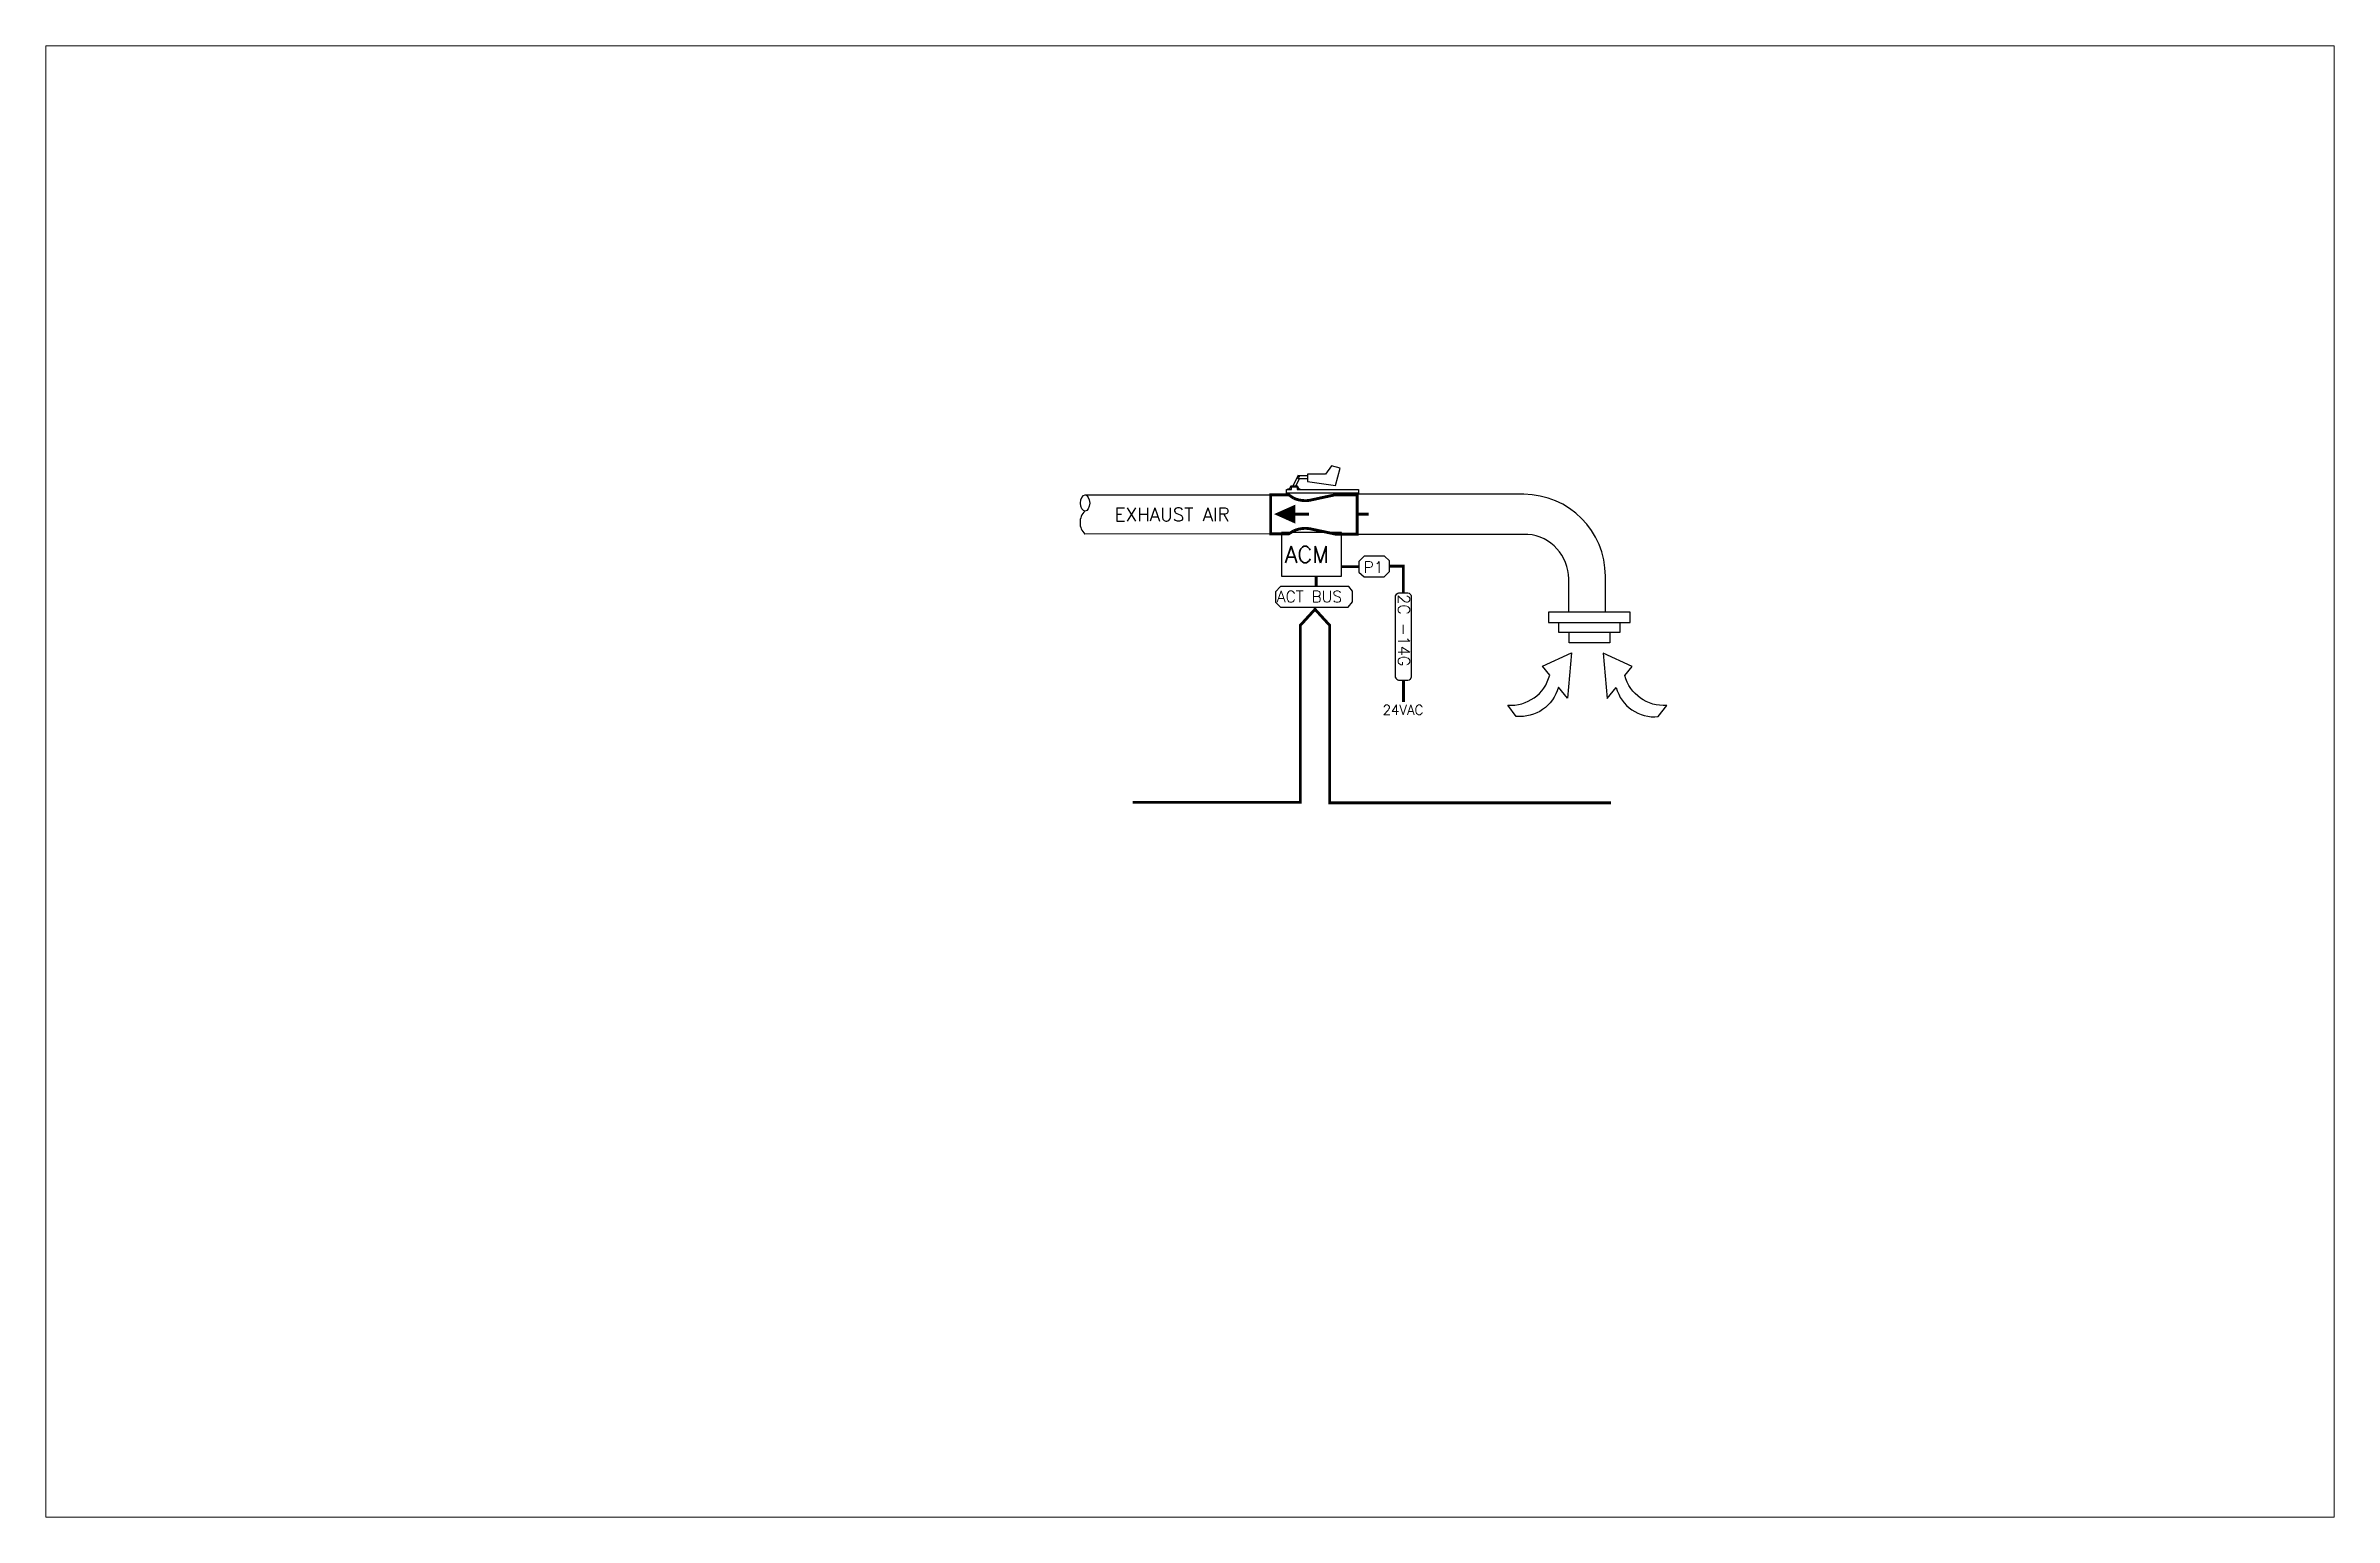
# Paper-space layout 'Layout1' of a CAD drawing. Extents: x 0.7 to 16.1, y 0.3 to 10.2.
# The model-space entities are those that its viewports show. They can reach past a viewport. Long polylines and large blocks are cut down to what shows.
import ezdxf

# ---------------------------------------------------------------- set-up
doc = ezdxf.new("R2010")
doc.units = 0
doc.header["$LTSCALE"] = 96
doc.header["$MEASUREMENT"] = 0
for name, color, linetype in [('GEX', 7, 'CONTINUOUS'), ('MVIEW', 1, 'CONTINUOUS'), ('SUP', 7, 'CONTINUOUS')]:
    doc.layers.add(name, color=color, linetype=linetype)
doc.styles.get("Standard").update_dxf_attribs({"font": 'ROMANS'})

msp = doc.modelspace()

# ---------------------------------------------------------------- linework, layer by layer
at = {"layer": 'GEX', "color": 7, "linetype": 'Continuous', "lineweight": 25}
for p, q in [((737.7, 693.7), (857.6, 693.8)), ((857.6, 668.5), (737.6, 668.4))]:
    msp.add_line(p, q, dxfattribs=at)
for points in [[(893.1, 707.1), (881.5, 707.1), (881.5, 702.4), (899.6, 699.8), (902.5, 711.1), (896.9, 712.4)], [(914.5, 694.9), (867.9, 694.9), (867.9, 697.3), (871, 697.3), (871, 699), (874.7, 699), (874.7, 697.3), (914.5, 697.3)], [(875.7, 705.5), (875.8, 705.7), (876, 705.8), (876.1, 705.7), (876.3, 705.5), (876.1, 705.4), (876, 705.2), (875.8, 705.4)], [(903.5, 669.4), (864.7, 669.4), (864.7, 641.2), (903.5, 641.2)], [(1090, 618), (1037.3, 618), (1037.3, 611.3), (1090, 611.3)]]:
    msp.add_lwpolyline(points, close=True, dxfattribs=at)
for points in [[(876.7, 697.5), (876.1, 697.5), (875, 699.4), (870.7, 699.4), (869.5, 697.5), (868.5, 697.5)], [(875.4, 706.4), (871.9, 699.4)], [(873.8, 699.4), (876.4, 704.7)], [(881.5, 706), (875.3, 706), (875.3, 704.4), (881.4, 704.4)], [(1083.4, 611.3), (1083.4, 604.7), (1044, 604.7), (1044, 611.3)], [(1076.9, 604.7), (1076.9, 598.2), (1050.6, 598.2), (1050.6, 604.7)]]:
    msp.add_lwpolyline(points, dxfattribs=at)
at = {"layer": 'GEX', "color": 7}
msp.add_lwpolyline([(859.8, 681.3, 0, 12.3, 0), (873.6, 681.3, 12.3, 12.3, 0)], format="xyseb", dxfattribs=at)
at = {"layer": 'GEX', "color": 7, "linetype": 'Continuous', "lineweight": 20, "const_width": 1.85}
msp.add_lwpolyline([(882.7, 671.9, 0.14165), (872.5, 670.5), (869.3, 668.5), (857.6, 668.5), (857.6, 693.8), (869.3, 693.8), (872.5, 691.6, 0.14165), (882.7, 690.2), (899.4, 693.8), (913.5, 693.8), (913.5, 668.4), (899.4, 668.4), (882.7, 671.9)], format="xyb", dxfattribs=at)
at = {"layer": 'GEX', "color": 7, "const_width": 1.85}
for points in [[(866.7, 681.3), (882.4, 681.3)], [(921, 681.3), (914.4, 681.3)]]:
    msp.add_lwpolyline(points, dxfattribs=at)
at = {"layer": 'GEX', "color": 7, "linetype": 'Continuous', "lineweight": 25}
for points in [[(1074, 618), (1074, 641.1, 0.413991), (1021.3, 694.1), (914, 694.1)], [(1050.3, 618), (1050.3, 639.4, 0.388706), (1023.9, 668.2), (914, 668.2)]]:
    msp.add_lwpolyline(points, format="xyb", dxfattribs=at)
at = {"layer": 'GEX', "color": 7, "linetype": 'Continuous'}
msp.add_lwpolyline([(934.4, 644.3), (934.4, 651.1), (931.2, 654.1), (918, 654.1), (914.7, 650.7), (914.7, 643.8), (918, 640.7), (930.9, 640.7)], close=True, dxfattribs=at)
at = {"layer": 'GEX', "color": 7, "linetype": 'Continuous', "lineweight": 20, "const_width": 1.85}
msp.add_lwpolyline([(887, 634.6), (887, 641.3)], dxfattribs=at)
at = {"layer": 'GEX', "color": 7, "linetype": 'Continuous', "const_width": 1.85}
for points in [[(914.7, 647.3), (903.5, 647.3)], [(934.4, 647.7), (943.4, 647.7), (943.4, 630.5)], [(876.8, 605.6), (876.8, 495), (768.5, 495)], [(1077.7, 494.7), (895.8, 494.7), (895.8, 609.4), (886.3, 619.8), (876.8, 609.4), (876.8, 604.6)]]:
    msp.add_lwpolyline(points, dxfattribs=at)
at = {"layer": 'GEX', "color": 7, "linetype": 'Continuous', "lineweight": 25}
for points in [[(1016.4, 550.6), (1010.9, 557.9, 0.365981), (1038, 577.2), (1033.4, 583.1), (1052, 591.6), (1049.4, 562.3), (1043.6, 569.4, -0.367478)], [(1108.2, 550.4), (1113.7, 557.7, -0.365981), (1086.6, 577), (1091.2, 582.9), (1072.6, 591.4), (1075.2, 562.1), (1081, 569.2, 0.367478)]]:
    msp.add_lwpolyline(points, format="xyb", close=True, dxfattribs=at)
at = {"layer": 'GEX', "color": 7}
msp.add_arc((744.8, 675.8), 10.4, 134.4057, 225.4632, dxfattribs=at)
msp.add_ellipse((737.7, 688.4), major_axis=(0, 5.27), ratio=0.55893, dxfattribs=at)
at = {"layer": 'SUP', "color": 7, "linetype": 'Continuous'}
msp.add_lwpolyline([(910.6, 624.7), (910.6, 631.5), (908.1, 634.6), (864, 634.6), (860.7, 631.1), (860.7, 624.3), (864, 621.1), (907.7, 621.1)], close=True, dxfattribs=at)
at = {"layer": 'SUP', "color": 7, "lineweight": 25, "transparency": 33554687}
msp.add_lwpolyline([(941.1, 573.7), (940.4, 573.8), (939.8, 574), (939.1, 574.4), (938.7, 575.2), (938.4, 575.9), (938.3, 576.5), (938.3, 627.7), (938.4, 628.4), (938.7, 629.2), (939.1, 629.7), (939.8, 630.2), (940.4, 630.4), (941.1, 630.5), (945.7, 630.5), (946.3, 630.4), (947.2, 630.2), (947.7, 629.7), (948.2, 629.2), (948.4, 628.4), (948.5, 627.7), (948.5, 576.5), (948.4, 575.9), (948.2, 575.2), (947.7, 574.4), (947.2, 574), (946.3, 573.8), (945.7, 573.7)], close=True, dxfattribs=at)
at = {"layer": 'SUP', "color": 7, "linetype": 'Continuous', "const_width": 1.85}
msp.add_lwpolyline([(943.5, 573.7), (943.5, 559.9)], dxfattribs=at)

# ---------------------------------------------------------------- texts
at = {"layer": 'GEX', "color": 7, "linetype": 'Continuous'}
for s, height, p in [('EXHAUST AIR', 8.674, (756.8, 676.7)), ('ACM', 10.58, (866.8, 649.9)), ('P1', 7.35, (917.7, 643.3))]:
    msp.add_text(s, height=height, dxfattribs=at).set_placement(p)
at = {"layer": 'SUP', "color": 7, "linetype": 'Continuous'}
msp.add_text('ACT BUS', height=7.35, dxfattribs=at).set_placement((861.6, 624.3))
at = {"layer": 'SUP', "color": 7, "ltscale": 2}
msp.add_text('2C -14G', height=7.54, rotation=270, dxfattribs=at).set_placement((940, 629.5))
at = {"layer": 'SUP', "color": 7, "transparency": 33554687}
msp.add_text('24VAC', height=6.34, dxfattribs=at).set_placement((930, 551.6))

psp = doc.layouts.get("Layout1")

# ---------------------------------------------------------------- viewports
at = {"layer": 'MVIEW'}
psp.add_viewport(center=(8.368, 5.293), size=(15.405, 9.90426), view_center_point=(805.5, 508.5), view_height=951, dxfattribs=at)

doc.saveas('drawing.dxf')
